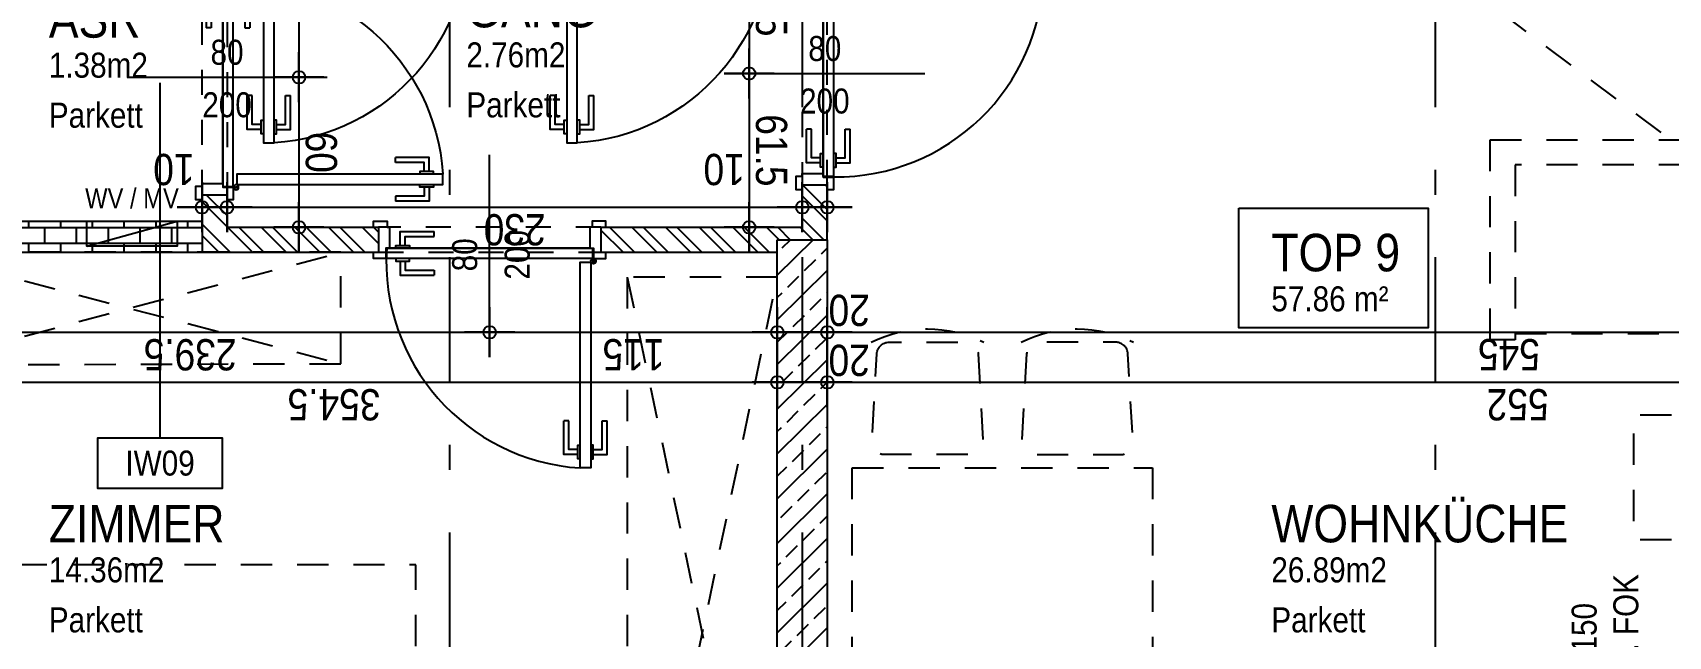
# Model space of a CAD drawing. Header units: millimetres. Extents: x 2724 to 2789, y 1496 to 1607.
# Drawn here: x 2761 to 2767.54, y 1532.14 to 1534.55 of the extents above; entities that cross this region are included whole.
import ezdxf
from ezdxf.enums import TextEntityAlignment as Align

# ---------------------------------------------------------------- set-up
doc = ezdxf.new("R2010")
doc.units = ezdxf.units.MM
doc.linetypes.add('HIDDEN2', pattern=[0.1875, 0.125, -0.0625])
doc.linetypes.add('STRICHPUNKT', pattern=[1, 0.5, -0.25, 0, -0.25])
doc.layers.add('00_HLP---------M0', color=6, linetype='Continuous', plot=False)
doc.layers.add('07_MOB-G00-L02-M0', color=6, linetype='HIDDEN2', plot=False)
for name, color, linetype in [('01-SYM-G00-L02-Aufbauten', 8, 'Continuous'), ('01-TXT---------M0', 1, 'Continuous'), ('01-TXT---------PP', 1, 'Continuous'), ('01-TXT-G00-L02-M0', 1, 'Continuous'), ('02-AXO-G00-L02-M0', 8, 'STRICHPUNKT'), ('02-DIM-G00-L02-ACHSEN', 8, 'Continuous'), ('02-DIM-G00-L02-M0', 8, 'Continuous'), ('02-DIM-G00-L02-ROHBAU', 8, 'Continuous'), ('02-FIL-G00-L02-ORANGE', 40, 'Continuous'), ('02-FIL-G00-L02-STB', 8, 'Continuous'), ('02-HID---------M0', 8, 'HIDDEN2'), ('02-TWA-G00-L02-M0', 4, 'Continuous'), ('02-ZWA---------M0', 2, 'Continuous'), ('02-ZWA-G00-L02-M0', 2, 'Continuous'), ('03-TXT-G00-L02-M0', 8, 'Continuous'), ('05-STO--------M0', 1, 'Continuous'), ('05-SYM---------M0', 8, 'Continuous'), ('05-SYM--------M0', 8, 'Continuous'), ('05-SYM-G00-L02-M0', 8, 'Continuous'), ('05-TXT--------M0', 8, 'Continuous'), ('05-TXT-G00-L02-M0', 8, 'Continuous'), ('07-SAN-G00-L02-FBHZG-EVERT', 8, 'Continuous'), ('07-SAN-G00-L02-M0', 8, 'Continuous')]:
    doc.layers.add(name, color=color, linetype=linetype)
doc.styles.add('ARIAL', font='arial.ttf', dxfattribs={"width": 0.85})
doc.dimstyles.new('pp chromy&schneider', dxfattribs={"dimscale": 0.005, "dimtxt": 25, "dimasz": 10, "dimexe": 0, "dimexo": 0, "dimgap": 5, "dimtad": 1, "dimdec": 1, "dimlfac": 100, "dimrnd": 0.1, "dimzin": 9, "dimdsep": 46, "dimtxsty": 'ARIAL', "dimblk": 'c&s kote', "dimcen": 0, "dimse1": 1, "dimse2": 1, "dimclrd": 8, "dimclrt": 8, "dimadec": 0, "dimazin": 0, "dimtfac": 0.75, "dimtdec": 1, "dimtix": 1, "dimtmove": 2, "dimatfit": 0, "dimldrblk": 'NONE', "dimfxl": 1, "dimtolj": 1, "dimlwd": -1, "dimarcsym": 0})
pattern_1 = [(135, (2698.5604, 1492.0539), (-0.06735192, -0.06735192), []), (135, (2698.5604, 1492.0988), (-0.06735192, -0.06735192), [])]

# ---------------------------------------------------------------- blocks, each defined once
blk = doc.blocks.new('TÜR-80_10er-WAND')
at = {"layer": '00_HLP---------M0'}
for points in [[(-0.3575, 0.027), (-0.3575, 0.083), (-0.2225, 0.083)], [(-0.2225, 0.063), (-0.2225, 0.083)], [(0.4, 0.017), (-0.4, 0.017)], [(-0.375, 0.017), (-0.375, 0.027), (-0.32, 0.027), (-0.32, 0.017)], [(-0.3375, 0.027), (-0.3375, 0.063), (-0.2225, 0.063)], [(-0.375, -0.025), (-0.375, -0.035), (-0.32, -0.035), (-0.32, -0.025)], [(-0.3575, -0.035), (-0.3575, -0.091), (-0.2225, -0.091)], [(-0.3375, -0.035), (-0.3375, -0.071), (-0.2225, -0.071)], [(-0.2225, -0.071), (-0.2225, -0.091)]]:
    blk.add_lwpolyline(points, dxfattribs=at)
blk.add_lwpolyline([(0.4115, -0.025), (-0.4115, -0.025), (-0.4115, -0.025), (-0.4115, 0.017), (0.4115, 0.017)], close=True, dxfattribs=at)
at = {"layer": '02-HID---------M0', "ltscale": 0.5}
for points in [[(0.445, 0.1), (-0.445, 0.1)], [(-0.445, 0), (0.445, 0)]]:
    blk.add_lwpolyline(points, dxfattribs=at)
at = {"layer": '02-ZWA---------M0'}
for points in [[(-0.445, 0.1), (-0.445, 0)], [(0.445, 0.1), (0.445, 0)]]:
    blk.add_lwpolyline(points, dxfattribs=at)
at = {"layer": '05-STO--------M0'}
for points in [[(-0.465, 0.1), (-0.465, 0.125), (-0.41, 0.125), (-0.41, 0.1), (-0.4, 0.1), (-0.4, 0.017), (-0.415, 0.017), (-0.415, -0.025), (-0.465, -0.025), (-0.465, 0)], [(0.465, 0.1), (0.465, 0.125), (0.41, 0.125), (0.41, 0.1), (0.4, 0.1), (0.4, 0.017), (0.415, 0.017), (0.415, -0.025), (0.465, -0.025), (0.465, 0)]]:
    blk.add_lwpolyline(points, dxfattribs=at)
at = {"layer": '05-SYM---------M0'}
for points in [[(0.352, -0.8085), (0.296, -0.8085), (0.296, -0.6735)], [(0.316, -0.6735), (0.296, -0.6735)], [(0.352, -0.7885), (0.316, -0.7885), (0.316, -0.6735)], [(0.414, -0.8085), (0.47, -0.8085), (0.47, -0.6735)], [(0.414, -0.7885), (0.45, -0.7885), (0.45, -0.6735)], [(0.45, -0.6735), (0.47, -0.6735)], [(0.362, -0.826), (0.352, -0.826), (0.352, -0.771), (0.362, -0.771)], [(0.404, -0.826), (0.414, -0.826), (0.414, -0.771), (0.404, -0.771)]]:
    blk.add_lwpolyline(points, dxfattribs=at)
at = {"layer": '05-SYM--------M0'}
blk.add_lwpolyline([(0.404, -0.0395), (0.404, -0.8625), (0.404, -0.8625), (0.362, -0.8625), (0.362, -0.0395)], close=True, dxfattribs=at)
for points in [[(0.41, -0.036), (0.42, -0.036)], [(0.415, -0.031), (0.415, -0.041)]]:
    blk.add_lwpolyline(points, dxfattribs=at)
blk.add_circle((0.415, -0.036), 0.01, dxfattribs=at)
blk.add_arc((0.415, -0.036), 0.8282, 176.33088, 266.33088, dxfattribs=at)
blk = doc.blocks.new('05-TXT')
at = {"layer": '05-TXT--------M0'}
blk.add_line((-0.4, 0), (0.4, 0), dxfattribs=at)
at = {"layer": '05-TXT--------M0', "color": 8, "style": 'ARIAL', "width": 0.85}
blk.add_attdef('BREITE', text='', height=0.1, dxfattribs=at).set_placement((0, 0.05), align=Align.CENTER)
blk.add_attdef('HÖHE', text='', height=0.1, rotation=360, dxfattribs=at).set_placement((0, -0.06), align=Align.TOP_CENTER)
blk = doc.blocks.new('01-SQM')
at = {"layer": '01-TXT---------M0', "color": 1, "style": 'ARIAL', "width": 0.85}
blk.add_attdef('ROOM', (0, 0), '', height=0.15, dxfattribs=at)
blk.add_attdef('AREA', text='', height=0.1, dxfattribs=at).set_placement((0, -0.06), align=Align.TOP_LEFT)
at = {"layer": '01-TXT---------PP', "color": 1, "style": 'ARIAL', "width": 0.85}
blk.add_attdef('NR', text='', height=0.15, dxfattribs=at).set_placement((-0.1173, 0), align=Align.RIGHT)
blk.add_attdef('FLOOR', text='', height=0.1, dxfattribs=at).set_placement((0, -0.26), align=Align.TOP_LEFT)
blk = doc.blocks.new('c&s kote')
at = {"color": 8}
for p, q in [((0, -2), (0, 2)), ((0, 2), (0, -2)), ((-2, 0), (2, 0)), ((2, 0), (-2, 0))]:
    blk.add_line(p, q, dxfattribs=at)
blk.add_circle((0, 0), 0.5, dxfattribs=at)
blk = doc.blocks.new('*D2712')
at = {"layer": '02-DIM-G00-L02-M0', "color": 8, "transparency": 16777216}
for p, q in [((2761.623, 1533.8539), (2761.573, 1533.8539)), ((2761.673, 1533.8539), (2761.773, 1533.8539)), ((2761.823, 1533.8539), (2761.873, 1533.8539))]:
    blk.add_line(p, q, dxfattribs=at)
at = {"layer": 'Defpoints', "color": 0, "transparency": 16777216}
for p in [(2761.773, 1533.8539), (2761.673, 1533.7989), (2761.773, 1533.7739)]:
    blk.add_point(p, dxfattribs=at)
at = {"layer": '02-DIM-G00-L02-M0', "color": 8, "transparency": 16777216, "xscale": 0.05, "yscale": 0.05, "zscale": 0.05}
blk.add_blockref('c&s kote', (2761.673, 1533.8539), dxfattribs=at)
at = {"layer": '02-DIM-G00-L02-M0', "color": 8, "transparency": 16777216, "xscale": 0.05, "yscale": 0.05, "zscale": 0.05, "rotation": 180}
blk.add_blockref('c&s kote', (2761.773, 1533.8539), dxfattribs=at)
at = {"layer": '02-DIM-G00-L02-M0', "color": 8, "transparency": 16777216, "insert": (2761.5604, 1534.006), "char_height": 0.125, "attachment_point": 5, "rotation": 180, "style": 'ARIAL'}
blk.add_mtext('\\A1;10', dxfattribs=at)
blk = doc.blocks.new('_None')
blk = doc.blocks.new('*D2713')
at = {"layer": '02-DIM-G00-L02-M0', "color": 8, "transparency": 16777216}
blk.add_line((2761.823, 1533.8539), (2764.023, 1533.8539), dxfattribs=at)
at = {"layer": 'Defpoints', "color": 0, "transparency": 16777216}
for p in [(2764.073, 1533.8539), (2761.773, 1533.7739), (2764.073, 1533.7739)]:
    blk.add_point(p, dxfattribs=at)
at = {"layer": '02-DIM-G00-L02-M0', "color": 8, "transparency": 16777216, "xscale": 0.05, "yscale": 0.05, "zscale": 0.05, "rotation": 180}
blk.add_blockref('c&s kote', (2761.773, 1533.8539), dxfattribs=at)
at = {"layer": '02-DIM-G00-L02-M0', "color": 8, "transparency": 16777216, "xscale": 0.05, "yscale": 0.05, "zscale": 0.05}
blk.add_blockref('c&s kote', (2764.073, 1533.8539), dxfattribs=at)
at = {"layer": '02-DIM-G00-L02-M0', "color": 8, "transparency": 16777216, "insert": (2762.923, 1533.765), "char_height": 0.125, "attachment_point": 5, "rotation": 180, "style": 'ARIAL'}
blk.add_mtext('\\A1;230', dxfattribs=at)
blk = doc.blocks.new('*D2714')
at = {"layer": '02-DIM-G00-L02-M0', "color": 8, "transparency": 16777216}
for p, q in [((2764.023, 1533.8539), (2763.973, 1533.8539)), ((2764.073, 1533.8539), (2764.173, 1533.8539)), ((2764.223, 1533.8539), (2764.273, 1533.8539))]:
    blk.add_line(p, q, dxfattribs=at)
at = {"layer": 'Defpoints', "color": 0, "transparency": 16777216}
for p in [(2764.173, 1533.8539), (2764.073, 1533.7739), (2764.173, 1533.7739)]:
    blk.add_point(p, dxfattribs=at)
at = {"layer": '02-DIM-G00-L02-M0', "color": 8, "transparency": 16777216, "xscale": 0.05, "yscale": 0.05, "zscale": 0.05}
blk.add_blockref('c&s kote', (2764.073, 1533.8539), dxfattribs=at)
at = {"layer": '02-DIM-G00-L02-M0', "color": 8, "transparency": 16777216, "xscale": 0.05, "yscale": 0.05, "zscale": 0.05, "rotation": 180}
blk.add_blockref('c&s kote', (2764.173, 1533.8539), dxfattribs=at)
at = {"layer": '02-DIM-G00-L02-M0', "color": 8, "transparency": 16777216, "insert": (2763.7604, 1534.006), "char_height": 0.125, "attachment_point": 5, "rotation": 180, "style": 'ARIAL'}
blk.add_mtext('\\A1;10', dxfattribs=at)
blk = doc.blocks.new('BETT')
for points in [[(0, 0.95), (-0.4, 0.95), (-0.4, 1.35), (0, 1.35)], [(0, -1.35), (-0.4, -1.35), (-0.4, -0.95), (0, -0.95)]]:
    blk.add_lwpolyline(points, close=True)
at = {"flags": 128}
blk.add_lwpolyline([(-2.1, 0.95), (-2.1, -0.95), (0, -0.95), (0, 0.95)], close=True, dxfattribs=at)
for points in [[(-0.5, 0.85), (-0.5, -0.85)], [(-0.4, 0.75), (-0.15, 0.75), (-0.15, 0.15), (-0.4, 0.15)], [(-0.4, -0.75), (-0.15, -0.75), (-0.15, -0.15), (-0.4, -0.15)]]:
    blk.add_lwpolyline(points)
blk = doc.blocks.new('möbel_tisch')
at = {"flags": 128}
for points in [[(0.0979, 0.856, -0.39805), (0.1479, 0.9032), (0.4533, 0.9032, -0.39805), (0.5032, 0.856), (0.5226, 0.506, -0.430564), (0.4727, 0.4532), (0.1284, 0.4532, -0.430564), (0.0785, 0.506)], [(1.1021, 0.856, 0.39805), (1.0521, 0.9032), (0.7467, 0.9032, 0.39805), (0.6968, 0.856), (0.6774, 0.506, 0.430564), (0.7273, 0.4532), (1.0716, 0.4532, 0.430564), (1.1215, 0.506)], [(0.0979, -0.856, 0.39805), (0.1479, -0.9032), (0.4533, -0.9032, 0.39805), (0.5032, -0.856), (0.5226, -0.506, 0.430564), (0.4727, -0.4532), (0.1284, -0.4532, 0.430564), (0.0785, -0.506)], [(1.1021, -0.856, -0.39805), (1.0521, -0.9032), (0.7467, -0.9032, -0.39805), (0.6968, -0.856), (0.6774, -0.506, -0.430564), (0.7273, -0.4532), (1.0716, -0.4532, -0.430564), (1.1215, -0.506)]]:
    blk.add_lwpolyline(points, format="xyb", close=True, dxfattribs=at)
blk.add_lwpolyline([(1.2, 0.4), (0, 0.4), (0, -0.4), (1.2, -0.4)], close=True)
for centre, start, end in [((0.3006, 0.4532), 63.43495, 116.56505), ((0.8994, 0.4532), 63.43495, 116.56505), ((0.3006, -0.4532), 243.43495, 296.56505), ((0.8994, -0.4532), 243.43495, 296.56505)]:
    blk.add_arc(centre, 0.5031, start, end)
blk = doc.blocks.new('ECKSOFA')
blk.add_lwpolyline([(1.6, -0.2), (1.6, -0.2), (1.6, -0.2), (0.2, -0.2), (0.2, -2.7), (0.9, -2.7), (0.9, -2.8), (0.1, -2.8), (0.1, -0.1), (1.6, -0.1)], close=True)
for points in [[(1.6, -0.2), (1.7, -0.2)], [(1.7, -0.9), (1.7, -0.2)], [(0.875, -2.7), (0.875, -0.9), (1.7, -0.9)]]:
    blk.add_lwpolyline(points)
at = {"flags": 128}
blk.add_lwpolyline([(1.2, -1.225), (1.7, -1.225), (1.7, -2.225), (1.2, -2.225)], close=True, dxfattribs=at)
blk = doc.blocks.new('BodenWandaufbau')
blk.add_line((0.5972, -0.3907), (0.5972, -1.8107))
blk.add_lwpolyline([(0.5972, -0.3907), (0.8472, -0.3907), (0.8472, -0.1907), (0.3472, -0.1907), (0.3472, -0.3907)], close=True)
at = {"layer": '01-TXT---------M0', "color": 0, "style": 'ARIAL', "width": 0.85}
blk.add_attdef('NR', text='', height=0.1, rotation=0, dxfattribs=at).set_placement((0.5972, -0.2907), align=Align.MIDDLE)
blk = doc.blocks.new('*D2913')
at = {"layer": '02-DIM-G00-L02-ROHBAU', "color": 8, "transparency": 16777216}
blk.add_line((2760.478, 1533.1539), (2763.923, 1533.1539), dxfattribs=at)
at = {"layer": 'Defpoints', "color": 0, "transparency": 16777216}
for p in [(2763.973, 1533.1539), (2760.428, 1529.6239), (2763.973, 1529.6239)]:
    blk.add_point(p, dxfattribs=at)
at = {"layer": '02-DIM-G00-L02-ROHBAU', "color": 8, "transparency": 16777216, "xscale": 0.05, "yscale": 0.05, "zscale": 0.05, "rotation": 180}
blk.add_blockref('c&s kote', (2760.428, 1533.1539), dxfattribs=at)
at = {"layer": '02-DIM-G00-L02-ROHBAU', "color": 8, "transparency": 16777216, "xscale": 0.05, "yscale": 0.05, "zscale": 0.05}
blk.add_blockref('c&s kote', (2763.973, 1533.1539), dxfattribs=at)
at = {"layer": '02-DIM-G00-L02-ROHBAU', "color": 8, "transparency": 16777216, "insert": (2762.2005, 1533.065), "char_height": 0.125, "attachment_point": 5, "rotation": 180, "style": 'ARIAL'}
blk.add_mtext('\\A1;354.5', dxfattribs=at)
blk = doc.blocks.new('*D2914')
at = {"layer": '02-DIM-G00-L02-ROHBAU', "color": 8, "transparency": 16777216}
for p, q in [((2763.923, 1533.1539), (2763.873, 1533.1539)), ((2763.973, 1533.1539), (2764.173, 1533.1539)), ((2764.223, 1533.1539), (2764.273, 1533.1539))]:
    blk.add_line(p, q, dxfattribs=at)
at = {"layer": 'Defpoints', "color": 0, "transparency": 16777216}
for p in [(2764.173, 1533.1539), (2763.973, 1529.6239), (2764.173, 1529.4239)]:
    blk.add_point(p, dxfattribs=at)
at = {"layer": '02-DIM-G00-L02-ROHBAU', "color": 8, "transparency": 16777216, "xscale": 0.05, "yscale": 0.05, "zscale": 0.05}
blk.add_blockref('c&s kote', (2763.973, 1533.1539), dxfattribs=at)
at = {"layer": '02-DIM-G00-L02-ROHBAU', "color": 8, "transparency": 16777216, "xscale": 0.05, "yscale": 0.05, "zscale": 0.05, "rotation": 180}
blk.add_blockref('c&s kote', (2764.173, 1533.1539), dxfattribs=at)
at = {"layer": '02-DIM-G00-L02-ROHBAU', "color": 8, "transparency": 16777216, "insert": (2764.2604, 1533.2427), "char_height": 0.125, "attachment_point": 5, "rotation": 180, "style": 'ARIAL'}
blk.add_mtext('\\A1;20', dxfattribs=at)
blk = doc.blocks.new('*D2915')
at = {"layer": '02-DIM-G00-L02-ROHBAU', "color": 8, "transparency": 16777216}
blk.add_line((2764.223, 1533.1539), (2769.643, 1533.1539), dxfattribs=at)
at = {"layer": 'Defpoints', "color": 0, "transparency": 16777216}
for p in [(2769.693, 1533.1539), (2769.693, 1531.1239), (2764.173, 1529.4239)]:
    blk.add_point(p, dxfattribs=at)
at = {"layer": '02-DIM-G00-L02-ROHBAU', "color": 8, "transparency": 16777216, "xscale": 0.05, "yscale": 0.05, "zscale": 0.05, "rotation": 180}
blk.add_blockref('c&s kote', (2764.173, 1533.1539), dxfattribs=at)
at = {"layer": '02-DIM-G00-L02-ROHBAU', "color": 8, "transparency": 16777216, "xscale": 0.05, "yscale": 0.05, "zscale": 0.05}
blk.add_blockref('c&s kote', (2769.693, 1533.1539), dxfattribs=at)
at = {"layer": '02-DIM-G00-L02-ROHBAU', "color": 8, "transparency": 16777216, "insert": (2766.933, 1533.0651), "char_height": 0.125, "attachment_point": 5, "rotation": 180, "style": 'ARIAL'}
blk.add_mtext('\\A1;552', dxfattribs=at)
blk = doc.blocks.new('*D2986')
at = {"layer": '02-DIM-G00-L02-M0', "color": 8, "transparency": 16777216}
blk.add_line((2760.478, 1533.3539), (2762.773, 1533.3539), dxfattribs=at)
at = {"layer": 'Defpoints', "color": 0, "transparency": 16777216}
for p in [(2760.428, 1533.6739), (2762.823, 1533.3539), (2762.823, 1533.2639)]:
    blk.add_point(p, dxfattribs=at)
at = {"layer": '02-DIM-G00-L02-M0', "color": 8, "transparency": 16777216, "xscale": 0.05, "yscale": 0.05, "zscale": 0.05, "rotation": 180}
blk.add_blockref('c&s kote', (2760.428, 1533.3539), dxfattribs=at)
at = {"layer": '02-DIM-G00-L02-M0', "color": 8, "transparency": 16777216, "xscale": 0.05, "yscale": 0.05, "zscale": 0.05}
blk.add_blockref('c&s kote', (2762.823, 1533.3539), dxfattribs=at)
at = {"layer": '02-DIM-G00-L02-M0', "color": 8, "transparency": 16777216, "insert": (2761.6255, 1533.265), "char_height": 0.125, "attachment_point": 5, "rotation": 180, "style": 'ARIAL'}
blk.add_mtext('\\A1;239.5', dxfattribs=at)
blk = doc.blocks.new('*D2987')
at = {"layer": '02-DIM-G00-L02-M0', "color": 8, "transparency": 16777216}
blk.add_line((2762.873, 1533.3539), (2763.923, 1533.3539), dxfattribs=at)
at = {"layer": 'Defpoints', "color": 0, "transparency": 16777216}
for p in [(2763.973, 1533.6739), (2763.973, 1533.3539), (2762.823, 1533.2639)]:
    blk.add_point(p, dxfattribs=at)
at = {"layer": '02-DIM-G00-L02-M0', "color": 8, "transparency": 16777216, "xscale": 0.05, "yscale": 0.05, "zscale": 0.05, "rotation": 180}
blk.add_blockref('c&s kote', (2762.823, 1533.3539), dxfattribs=at)
at = {"layer": '02-DIM-G00-L02-M0', "color": 8, "transparency": 16777216, "xscale": 0.05, "yscale": 0.05, "zscale": 0.05}
blk.add_blockref('c&s kote', (2763.973, 1533.3539), dxfattribs=at)
at = {"layer": '02-DIM-G00-L02-M0', "color": 8, "transparency": 16777216, "insert": (2763.398, 1533.2651), "char_height": 0.125, "attachment_point": 5, "rotation": 180, "style": 'ARIAL'}
blk.add_mtext('\\A1;115', dxfattribs=at)
blk = doc.blocks.new('*D2988')
at = {"layer": '02-DIM-G00-L02-M0', "color": 8, "transparency": 16777216}
blk.add_line((2764.223, 1533.3539), (2769.573, 1533.3539), dxfattribs=at)
at = {"layer": 'Defpoints', "color": 0, "transparency": 16777216}
for p in [(2764.173, 1533.7239), (2769.623, 1533.6739), (2769.623, 1533.3539)]:
    blk.add_point(p, dxfattribs=at)
at = {"layer": '02-DIM-G00-L02-M0', "color": 8, "transparency": 16777216, "xscale": 0.05, "yscale": 0.05, "zscale": 0.05, "rotation": 180}
blk.add_blockref('c&s kote', (2764.173, 1533.3539), dxfattribs=at)
at = {"layer": '02-DIM-G00-L02-M0', "color": 8, "transparency": 16777216, "xscale": 0.05, "yscale": 0.05, "zscale": 0.05}
blk.add_blockref('c&s kote', (2769.623, 1533.3539), dxfattribs=at)
at = {"layer": '02-DIM-G00-L02-M0', "color": 8, "transparency": 16777216, "insert": (2766.898, 1533.2653), "char_height": 0.125, "attachment_point": 5, "rotation": 180, "style": 'ARIAL'}
blk.add_mtext('\\A1;545', dxfattribs=at)
blk = doc.blocks.new('*D2994')
at = {"layer": '02-DIM-G00-L02-M0', "color": 8, "transparency": 16777216}
for p, q in [((2763.923, 1533.3539), (2763.873, 1533.3539)), ((2764.173, 1533.3539), (2763.973, 1533.3539)), ((2764.223, 1533.3539), (2764.273, 1533.3539))]:
    blk.add_line(p, q, dxfattribs=at)
at = {"layer": 'Defpoints', "color": 0, "transparency": 16777216}
for p in [(2763.973, 1533.7239), (2764.173, 1533.7239), (2763.973, 1533.3539)]:
    blk.add_point(p, dxfattribs=at)
at = {"layer": '02-DIM-G00-L02-M0', "color": 8, "transparency": 16777216, "xscale": 0.05, "yscale": 0.05, "zscale": 0.05}
blk.add_blockref('c&s kote', (2763.973, 1533.3539), dxfattribs=at)
at = {"layer": '02-DIM-G00-L02-M0', "color": 8, "transparency": 16777216, "xscale": 0.05, "yscale": 0.05, "zscale": 0.05, "rotation": 180}
blk.add_blockref('c&s kote', (2764.173, 1533.3539), dxfattribs=at)
at = {"layer": '02-DIM-G00-L02-M0', "color": 8, "transparency": 16777216, "insert": (2764.2604, 1533.4427), "char_height": 0.125, "attachment_point": 5, "rotation": 180, "style": 'ARIAL'}
blk.add_mtext('\\A1;20', dxfattribs=at)
blk = doc.blocks.new('*D2280')
at = {"layer": '02-DIM-G00-L02-ACHSEN', "color": 8, "transparency": 16777216}
blk.add_arc((2784.673, 1551.9139), 0.3783, 7.57924, 82.42076, dxfattribs=at)
at = {"layer": 'Defpoints', "color": 0, "transparency": 16777216}
for p in [(2784.673, 1554.3776), (2785.0006, 1552.103), (2753.3838, 1551.9139), (2787.073, 1551.9139), (2784.673, 1519.4502)]:
    blk.add_point(p, dxfattribs=at)
at = {"layer": '02-DIM-G00-L02-ACHSEN', "color": 8, "transparency": 16777216, "xscale": 0.05, "yscale": 0.05, "zscale": 0.05}
for p, rotation in [((2784.673, 1552.2922), 176.2103799032496), ((2785.0513, 1551.9139), 273.7896200980838)]:
    blk.add_blockref('c&s kote', p, dxfattribs=dict(at, rotation=rotation))
at = {"layer": '02-DIM-G00-L02-ACHSEN', "color": 8, "transparency": 16777216, "insert": (2785.0033, 1552.2442), "char_height": 0.125, "attachment_point": 5, "rotation": 315, "style": 'ARIAL'}
blk.add_mtext('\\A1;90.00°', dxfattribs=at)
blk = doc.blocks.new('*D2293')
at = {"layer": '02-DIM-G00-L02-ACHSEN', "color": 8, "transparency": 16777216}
blk.add_arc((2756.5033, 1522.5206), 0.9468, 182.33867, 266.96832, dxfattribs=at)
at = {"layer": 'Defpoints', "color": 0, "transparency": 16777216}
for p in [(2756.5063, 1553.0776), (2753.4604, 1522.5571), (2787.073, 1522.1537), (2755.6796, 1522.0538), (2756.503, 1519.4502)]:
    blk.add_point(p, dxfattribs=at)
at = {"layer": '02-DIM-G00-L02-ACHSEN', "color": 8, "transparency": 16777216, "xscale": 0.05, "yscale": 0.05, "zscale": 0.05}
for p, rotation in [((2755.5566, 1522.5319), 90.82557498969469), ((2756.5032, 1521.5738), 358.4814073576036)]:
    blk.add_blockref('c&s kote', p, dxfattribs=dict(at, rotation=rotation))
at = {"layer": '02-DIM-G00-L02-ACHSEN', "color": 8, "transparency": 16777216, "insert": (2755.893, 1521.9176), "char_height": 0.125, "attachment_point": 5, "rotation": 314.65349, "style": 'ARIAL'}
blk.add_mtext('\\A1;90.68°', dxfattribs=at)
blk = doc.blocks.new('*D2294')
at = {"layer": '02-DIM-G00-L02-ACHSEN', "color": 8, "transparency": 16777216}
blk.add_arc((2784.673, 1522.1825), 0.9163, 273.12696, 356.18552, dxfattribs=at)
at = {"layer": 'Defpoints', "color": 0, "transparency": 16777216}
for p in [(2784.673, 1554.3776), (2753.4604, 1522.5571), (2787.073, 1522.1537), (2785.128, 1521.3872), (2784.673, 1519.4502)]:
    blk.add_point(p, dxfattribs=at)
at = {"layer": '02-DIM-G00-L02-ACHSEN', "color": 8, "transparency": 16777216, "xscale": 0.05, "yscale": 0.05, "zscale": 0.05}
for p, rotation in [((2785.5892, 1522.1715), 87.74900272428482), ((2784.673, 1521.2663), 181.5634809219669)]:
    blk.add_blockref('c&s kote', p, dxfattribs=dict(at, rotation=rotation))
at = {"layer": '02-DIM-G00-L02-ACHSEN', "color": 8, "transparency": 16777216, "insert": (2785.3795, 1521.4675), "char_height": 0.125, "attachment_point": 5, "rotation": 224.65624, "style": 'ARIAL'}
blk.add_mtext('\\A1;89.31°', dxfattribs=at)
blk = doc.blocks.new('*D2516')
at = {"layer": '02-DIM-G00-L02-M0', "color": 8, "transparency": 16777216}
blk.add_line((2763.8604, 1534.9239), (2763.8604, 1534.4389), dxfattribs=at)
at = {"layer": 'Defpoints', "color": 0, "transparency": 16777216}
for p in [(2764.073, 1534.9739), (2763.8604, 1534.3889), (2764.563, 1534.3889)]:
    blk.add_point(p, dxfattribs=at)
at = {"layer": '02-DIM-G00-L02-M0', "color": 8, "transparency": 16777216, "xscale": 0.05, "yscale": 0.05, "zscale": 0.05}
for p, rotation in [((2763.8604, 1534.9739), 90), ((2763.8604, 1534.3889), 270)]:
    blk.add_blockref('c&s kote', p, dxfattribs=dict(at, rotation=rotation))
at = {"layer": '02-DIM-G00-L02-M0', "color": 8, "transparency": 16777216, "insert": (2763.9492, 1534.6814), "char_height": 0.125, "attachment_point": 5, "rotation": 270, "style": 'ARIAL'}
blk.add_mtext('\\A1;58.5', dxfattribs=at)
blk = doc.blocks.new('*D2517')
at = {"layer": '02-DIM-G00-L02-M0', "color": 8, "transparency": 16777216}
blk.add_line((2763.8604, 1534.3389), (2763.8604, 1533.8239), dxfattribs=at)
at = {"layer": 'Defpoints', "color": 0, "transparency": 16777216}
for p in [(2764.563, 1534.3889), (2763.8604, 1533.7739), (2764.073, 1533.7739)]:
    blk.add_point(p, dxfattribs=at)
at = {"layer": '02-DIM-G00-L02-M0', "color": 8, "transparency": 16777216, "xscale": 0.05, "yscale": 0.05, "zscale": 0.05}
for p, rotation in [((2763.8604, 1534.3889), 90), ((2763.8604, 1533.7739), 270)]:
    blk.add_blockref('c&s kote', p, dxfattribs=dict(at, rotation=rotation))
at = {"layer": '02-DIM-G00-L02-M0', "color": 8, "transparency": 16777216, "insert": (2763.9492, 1534.0814), "char_height": 0.125, "attachment_point": 5, "rotation": 270, "style": 'ARIAL'}
blk.add_mtext('\\A1;61.5', dxfattribs=at)
blk = doc.blocks.new('*D2518')
at = {"layer": '02-DIM-G00-L02-M0', "color": 8, "transparency": 16777216}
blk.add_line((2762.0604, 1534.9239), (2762.0604, 1534.4239), dxfattribs=at)
at = {"layer": 'Defpoints', "color": 0, "transparency": 16777216}
for p in [(2761.773, 1534.9739), (2761.773, 1534.3739), (2762.0604, 1534.3739)]:
    blk.add_point(p, dxfattribs=at)
at = {"layer": '02-DIM-G00-L02-M0', "color": 8, "transparency": 16777216, "xscale": 0.05, "yscale": 0.05, "zscale": 0.05}
for p, rotation in [((2762.0604, 1534.9739), 90), ((2762.0604, 1534.3739), 270)]:
    blk.add_blockref('c&s kote', p, dxfattribs=dict(at, rotation=rotation))
at = {"layer": '02-DIM-G00-L02-M0', "color": 8, "transparency": 16777216, "insert": (2762.1492, 1534.6739), "char_height": 0.125, "attachment_point": 5, "rotation": 270, "style": 'ARIAL'}
blk.add_mtext('\\A1;60', dxfattribs=at)
blk = doc.blocks.new('*D2519')
at = {"layer": '02-DIM-G00-L02-M0', "color": 8, "transparency": 16777216}
blk.add_line((2762.0604, 1534.3239), (2762.0604, 1533.8239), dxfattribs=at)
at = {"layer": 'Defpoints', "color": 0, "transparency": 16777216}
for p in [(2761.773, 1534.3739), (2761.773, 1533.7739), (2762.0604, 1533.7739)]:
    blk.add_point(p, dxfattribs=at)
at = {"layer": '02-DIM-G00-L02-M0', "color": 8, "transparency": 16777216, "xscale": 0.05, "yscale": 0.05, "zscale": 0.05}
for p, rotation in [((2762.0604, 1534.3739), 90), ((2762.0604, 1533.7739), 270)]:
    blk.add_blockref('c&s kote', p, dxfattribs=dict(at, rotation=rotation))
at = {"layer": '02-DIM-G00-L02-M0', "color": 8, "transparency": 16777216, "insert": (2762.1492, 1534.0739), "char_height": 0.125, "attachment_point": 5, "rotation": 270, "style": 'ARIAL'}
blk.add_mtext('\\A1;60', dxfattribs=at)

msp = doc.modelspace()

# ---------------------------------------------------------------- hatches: boundary and pattern name
at = {"layer": '02-FIL-G00-L02-ORANGE'}
h = msp.add_hatch(dxfattribs=at)
h.set_pattern_fill('ANSI32', color=256, scale=0.01, angle=197.04654, style=0)
h.set_pattern_definition(pattern_1)
h.paths.add_polyline_path([(2763.973, 1533.7239), (2764.173, 1533.7239), (2764.173, 1533.9439), (2764.073, 1533.9439), (2764.073, 1533.7739), (2763.268, 1533.7739), (2763.268, 1533.6739), (2763.973, 1533.6739)])
h = msp.add_hatch(dxfattribs=at)
h.set_pattern_fill('ANSI32', color=256, scale=0.01, angle=197.04654, style=0)
h.set_pattern_definition(pattern_1)
h.paths.add_polyline_path([(2762.378, 1533.7739), (2761.773, 1533.7739), (2761.773, 1533.9039), (2761.673, 1533.9039), (2761.673, 1533.6739), (2762.378, 1533.6739)])
h = msp.add_hatch(dxfattribs=at)
h.set_pattern_fill('BRICK', color=256, scale=0.01, angle=107.04654, style=0)
h.set_pattern_definition([(0, (2698.560404, 1492.0539), (0, 0.0635), []), (90, (2698.5604, 1492.0539), (-0.127, 0), [0.0635, -0.0635]), (90, (2698.6239, 1492.0539), (-0.127, 0), [-0.0635, 0.0635])])
h.paths.add_polyline_path([(2761.673, 1533.7989), (2760.428, 1533.7989), (2760.428, 1533.6739), (2761.673, 1533.6739)])
at = {"layer": '02-FIL-G00-L02-STB'}
h = msp.add_hatch(dxfattribs=at)
h.set_pattern_fill('ANSI33', color=256, scale=0.02, angle=107.04654, style=0)
h.set_pattern_definition([(44.70755, (2701.72736, 1514.31944), (-0.08934302, 0.09025976), []), (44.70755, (2701.81716, 1514.31898), (-0.08934302, 0.09025976), [0.0635, -0.03175])])
h.paths.add_polyline_path([(2764.773, 1531.0039), (2764.773, 1531.1239), (2764.173, 1531.1239), (2764.173, 1533.7239), (2763.973, 1533.7239), (2763.973, 1529.6239), (2763.0105, 1529.6239), (2763.0105, 1529.4239), (2764.173, 1529.4239), (2764.173, 1530.9239), (2764.773, 1530.9239)])

# ---------------------------------------------------------------- linework, layer by layer
at = {"layer": '01-TXT-G00-L02-M0'}
msp.add_lwpolyline([(2765.8179, 1533.8503), (2766.5755, 1533.8503), (2766.5755, 1533.3718), (2765.8179, 1533.3718)], close=True, dxfattribs=at)
at = {"layer": '02-AXO-G00-L02-M0'}
for points in [[(2762.663, 1552.3539), (2762.663, 1519.4502)], [(2764.073, 1552.3539), (2764.073, 1519.4502)], [(2766.603, 1552.3539), (2766.603, 1519.4502)]]:
    msp.add_lwpolyline(points, dxfattribs=at)
at = {"layer": '02-TWA-G00-L02-M0'}
msp.add_line((2763.973, 1529.6239), (2763.973, 1533.7239), dxfattribs=at)
for points in [[(2763.973, 1533.7239), (2764.173, 1533.7239)], [(2764.173, 1533.7239), (2764.173, 1531.1239)]]:
    msp.add_lwpolyline(points, dxfattribs=at)
at = {"layer": '02-ZWA-G00-L02-M0'}
for points in [[(2764.073, 1533.7739), (2764.073, 1533.9439)], [(2764.173, 1533.7239), (2764.173, 1533.9439)], [(2761.673, 1533.9039), (2761.673, 1533.6739)], [(2761.773, 1533.9039), (2761.773, 1533.7739)], [(2760.428, 1533.7989), (2761.673, 1533.7989)], [(2761.773, 1533.7739), (2762.378, 1533.7739)], [(2763.268, 1533.7739), (2764.073, 1533.7739)], [(2760.428, 1533.6739), (2762.378, 1533.6739)], [(2763.268, 1533.6739), (2763.973, 1533.6739)]]:
    msp.add_lwpolyline(points, dxfattribs=at)
at = {"layer": '03-TXT-G00-L02-M0', "linetype": 'HIDDEN2'}
msp.add_lwpolyline([(2756.603, 1542.3239), (2783.323, 1522.2987)], dxfattribs=at)
at = {"layer": '07-SAN-G00-L02-FBHZG-EVERT'}
msp.add_lwpolyline([(2761.213, 1533.7989), (2761.573, 1533.7989), (2761.573, 1533.6989), (2761.213, 1533.6989)], close=True, dxfattribs=at)
msp.add_lwpolyline([(2761.213, 1533.6989), (2761.573, 1533.7989)], dxfattribs=at)
at = {"layer": '07_MOB-G00-L02-M0'}
for points in [[(2760.528, 1533.6739), (2760.528, 1533.2239), (2762.228, 1533.2284), (2762.228, 1533.6739), (2760.528, 1533.6739)], [(2763.973, 1533.5739), (2763.373, 1533.5739), (2763.373, 1530.7239), (2763.973, 1530.7239), (2763.973, 1533.5739)]]:
    msp.add_lwpolyline(points, close=True, dxfattribs=at)
for points in [[(2760.528, 1533.2239), (2762.228, 1533.6739)], [(2760.528, 1533.6739), (2762.228, 1533.2284)], [(2763.373, 1533.5739), (2763.973, 1530.7239)], [(2763.373, 1530.7239), (2763.973, 1533.5739)]]:
    msp.add_lwpolyline(points, dxfattribs=at)

# ---------------------------------------------------------------- block references
at = {"layer": '01-SYM-G00-L02-Aufbauten'}
ref = msp.add_blockref('BodenWandaufbau', (2762.1024, 1532.5403), dxfattribs=dict(at, rotation=180.0000000185123))
ref.add_attrib('NR', 'IW09', dxfattribs={"layer": '01-TXT---------M0', "color": 0, "height": 0.1, "rotation": 180, "style": 'ARIAL', "text_generation_flag": 6, "width": 0.85}).set_placement((2761.5052, 1532.831), align=Align.MIDDLE)
at = {"layer": '01-TXT-G00-L02-M0'}
for p, rotation, values in [((2761.0604, 1534.5323), 359.9999999927304, {'ROOM': 'ASR', 'AREA': '1.38m2', 'FLOOR': 'Parkett'}), ((2762.7298, 1534.5735), 359.9999999939482, {'ROOM': 'GANG', 'AREA': '2.76m2', 'FLOOR': 'Parkett'}), ((2765.9483, 1533.5978), 359.9999999950963, {'ROOM': 'TOP 9', 'AREA': '57.86 m²'}), ((2761.0604, 1532.5139), 359.9999999916811, {'ROOM': 'ZIMMER', 'AREA': '14.36m2', 'FLOOR': 'Parkett'}), ((2765.9483, 1532.5139), 359.999999994784, {'ROOM': 'WOHNKÜCHE', 'AREA': '26.89m2', 'FLOOR': 'Parkett'})]:
    msp.add_blockref('01-SQM', p, dxfattribs=dict(at, rotation=rotation)).add_auto_attribs(values)
at = {"layer": '05-SYM-G00-L02-M0', "xscale": -1}
for p, rotation in [((2762.323, 1534.9739), 2.256288756e-07), ((2763.5355, 1534.9739), 2.256288756e-07), ((2761.773, 1534.3489), 90.0000002254447)]:
    msp.add_blockref('TÜR-80_10er-WAND', p, dxfattribs=dict(at, rotation=rotation))
at = {"layer": '05-SYM-G00-L02-M0'}
for p, rotation in [((2764.173, 1534.3889), 89.99999977787341), ((2762.823, 1533.6739), 359.9999997756926)]:
    msp.add_blockref('TÜR-80_10er-WAND', p, dxfattribs=dict(at, rotation=rotation))
at = {"layer": '05-TXT-G00-L02-M0'}
for p, rotation in [((2764.163, 1534.3889), 359.9999999983355), ((2761.773, 1534.3739), 359.999999989841), ((2762.823, 1533.6639), 89.99999999417402)]:
    msp.add_blockref('05-TXT', p, dxfattribs=dict(at, rotation=rotation)).add_auto_attribs({'BREITE': '80', 'HÖHE': '200'})
at = {"layer": '07_MOB-G00-L02-M0'}
for name, p, rotation in [('ECKSOFA', (2769.623, 1534.2239), 269.9999994345382), ('BETT', (2760.428, 1531.4739), 180.0000000000455)]:
    msp.add_blockref(name, p, dxfattribs=dict(at, rotation=rotation))
at = {"layer": '07_MOB-G00-L02-M0', "xscale": -1, "rotation": 179.9999999461729}
msp.add_blockref('möbel_tisch', (2764.273, 1532.4114), dxfattribs=at)

# ---------------------------------------------------------------- texts
at = {"layer": '07-SAN-G00-L02-FBHZG-EVERT', "insert": (2761.393, 1533.8489), "char_height": 0.08, "width": 1.165, "attachment_point": 8, "style": 'ARIAL'}
msp.add_mtext('WV / MV', dxfattribs=at)
at = {"layer": '07-SAN-G00-L02-M0', "insert": (2767.283, 1531.5589), "char_height": 0.1, "width": 1.538, "attachment_point": 4, "rotation": 90, "style": 'ARIAL'}
msp.add_mtext('WDB DN 150\\PH = 215 ü. FOK', dxfattribs=at)

# ---------------------------------------------------------------- dimensions: what is measured, and where the dimension line sits
at = {"layer": '02-DIM-G00-L02-ACHSEN'}
for base, line1, line2, picture, middle in [((2785.0006, 1552.103), ((2753.3838, 1551.9139), (2787.073, 1551.9139)), ((2784.673, 1554.3776), (2784.673, 1519.4502)), '*D2280', (2785.0033, 1552.2442)), ((2785.128, 1521.3872), ((2784.673, 1554.3776), (2784.673, 1519.4502)), ((2753.4604, 1522.5571), (2787.073, 1522.1537)), '*D2294', (2785.3795, 1521.4675)), ((2755.6796, 1522.0538), ((2756.5063, 1553.0776), (2756.503, 1519.4502)), ((2753.4604, 1522.5571), (2787.073, 1522.1537)), '*D2293', (2755.893, 1521.9176))]:
    dim = msp.add_angular_dim_2l(base=base, line1=line1, line2=line2, dimstyle='pp chromy&schneider', override={"dimzin": 8, "dimadec": 2}, dxfattribs=at)
    dim.commit()
    dim.dimension.update_dxf_attribs({"geometry": picture, "text_midpoint": middle})
at = {"layer": '02-DIM-G00-L02-M0'}
for base, p1, p2, picture, middle in [((2762.0604, 1534.3739), (2761.773, 1534.9739), (2761.773, 1534.3739), '*D2518', (2762.1492, 1534.6739)), ((2763.8604, 1534.3889), (2764.073, 1534.9739), (2764.563, 1534.3889), '*D2516', (2763.9492, 1534.6814)), ((2762.0604, 1533.7739), (2761.773, 1534.3739), (2761.773, 1533.7739), '*D2519', (2762.1492, 1534.0739)), ((2763.8604, 1533.7739), (2764.563, 1534.3889), (2764.073, 1533.7739), '*D2517', (2763.9492, 1534.0814))]:
    dim = msp.add_linear_dim(base=base, p1=p1, p2=p2, angle=90, dimstyle='pp chromy&schneider', override={"dimzin": 8}, dxfattribs=at)
    dim.commit()
    dim.dimension.update_dxf_attribs({"geometry": picture, "text_midpoint": middle})
for base, p1, p2, picture, middle in [((2761.773, 1533.8539), (2761.673, 1533.7989), (2761.773, 1533.7739), '*D2712', (2761.5604, 1534.006)), ((2764.173, 1533.8539), (2764.073, 1533.7739), (2764.173, 1533.7739), '*D2714', (2763.7604, 1534.006))]:
    dim = msp.add_linear_dim(base=base, p1=p1, p2=p2, dimstyle='pp chromy&schneider', dxfattribs=at)
    dim.commit()
    dim.dimension.update_dxf_attribs({"geometry": picture, "text_midpoint": middle, "dimtype": 160})
dim = msp.add_linear_dim(base=(2764.073, 1533.8539), p1=(2761.773, 1533.7739), p2=(2764.073, 1533.7739), dimstyle='pp chromy&schneider', dxfattribs=at)
dim.commit()
dim.dimension.update_dxf_attribs({"geometry": '*D2713', "text_midpoint": (2762.923, 1533.765)})
dim = msp.add_linear_dim(base=(2763.973, 1533.3539), p1=(2764.173, 1533.7239), p2=(2763.973, 1533.7239), dimstyle='pp chromy&schneider', override={"dimzin": 8}, dxfattribs=at)
dim.commit()
dim.dimension.update_dxf_attribs({"geometry": '*D2994', "text_midpoint": (2764.2604, 1533.4427), "dimtype": 160})
for base, p1, p2, picture, middle in [((2769.623, 1533.3539), (2764.173, 1533.7239), (2769.623, 1533.6739), '*D2988', (2766.898, 1533.2653)), ((2762.823, 1533.3539), (2760.428, 1533.6739), (2762.823, 1533.2639), '*D2986', (2761.6255, 1533.265)), ((2763.973, 1533.3539), (2762.823, 1533.2639), (2763.973, 1533.6739), '*D2987', (2763.398, 1533.2651))]:
    dim = msp.add_linear_dim(base=base, p1=p1, p2=p2, dimstyle='pp chromy&schneider', override={"dimzin": 8}, dxfattribs=at)
    dim.commit()
    dim.dimension.update_dxf_attribs({"geometry": picture, "text_midpoint": middle})
at = {"layer": '02-DIM-G00-L02-ROHBAU'}
dim = msp.add_linear_dim(base=(2764.173, 1533.1539), p1=(2763.973, 1529.6239), p2=(2764.173, 1529.4239), dimstyle='pp chromy&schneider', override={"dimzin": 8}, dxfattribs=at)
dim.commit()
dim.dimension.update_dxf_attribs({"geometry": '*D2914', "text_midpoint": (2764.2604, 1533.2427), "dimtype": 160})
for base, p1, p2, picture, middle in [((2763.973, 1533.1539), (2760.428, 1529.6239), (2763.973, 1529.6239), '*D2913', (2762.2005, 1533.065)), ((2769.693, 1533.1539), (2764.173, 1529.4239), (2769.693, 1531.1239), '*D2915', (2766.933, 1533.0651))]:
    dim = msp.add_linear_dim(base=base, p1=p1, p2=p2, dimstyle='pp chromy&schneider', override={"dimzin": 8}, dxfattribs=at)
    dim.commit()
    dim.dimension.update_dxf_attribs({"geometry": picture, "text_midpoint": middle})

doc.saveas('drawing.dxf')
